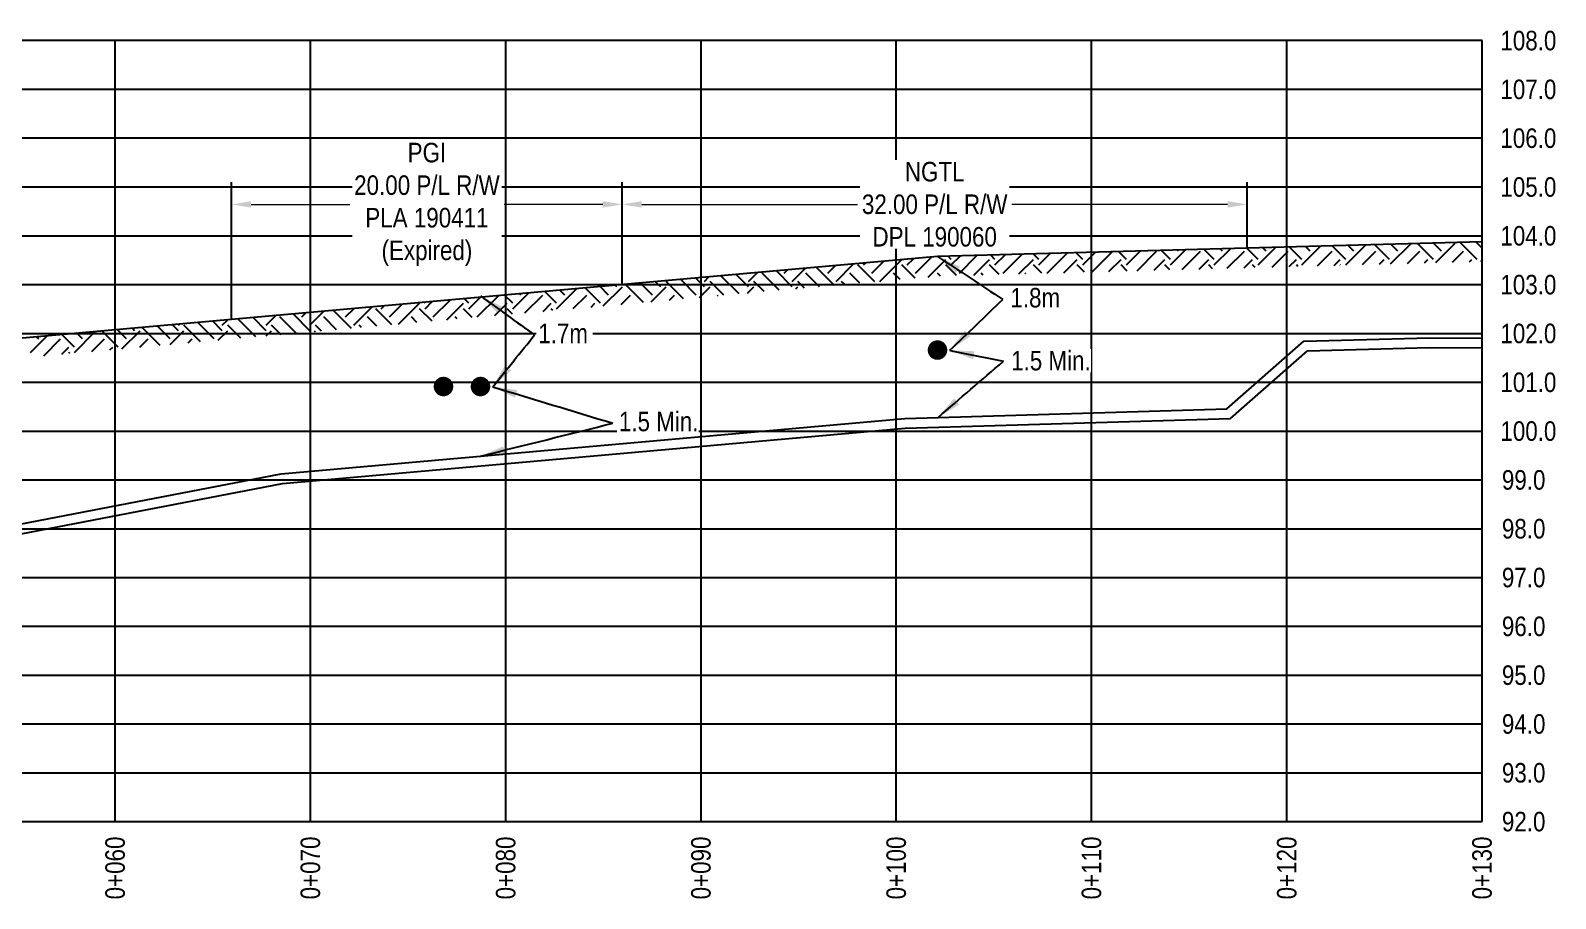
# Model space of a CAD drawing. Extents: x 413456 to 426437, y 6044251 to 6059667.
# Drawn here: x 415582 to 416363, y 6044428 to 6044872 of the extents above; entities that cross this region are included whole.
import ezdxf
from ezdxf.enums import TextEntityAlignment as Align

# ---------------------------------------------------------------- set-up
doc = ezdxf.new("R2010")
doc.units = 0
doc.header["$LTSCALE"] = 5
doc.header["$PDSIZE"] = 0.5
doc.linetypes.add('foc-TOPO', pattern=[1, 0.2, -0.8])
doc.layers.get('Defpoints').update_dxf_attribs({"color": 9})
doc.layers.add('F-RW-T', color=190, linetype='Continuous', lineweight=9)
for name, color, linetype in [('L-BD', 7, 'Continuous'), ('L-MON', 1, 'Continuous'), ('P-CROSSINGS-GRID', 8, 'Continuous'), ('P-CROSSINGS-GROUND', 48, 'foc-TOPO'), ('P-CROSSINGS-LINE', 3, 'Continuous'), ('P-PROPOSED', 10, 'Continuous'), ('S-T7', 7, 'Continuous')]:
    doc.layers.add(name, color=color, linetype=linetype)
doc.styles.add('80', font='ARIALN.TTF', dxfattribs={"height": 10})
doc.styles.add('80CG', font='ARIALN.TTF', dxfattribs={"height": 10})
doc.dimstyles.new('COMPASS', dxfattribs={"dimscale": 5, "dimtxt": 10, "dimasz": 2.5, "dimexe": 0.2, "dimexo": 0.0625, "dimgap": 0.5, "dimtad": 0, "dimtih": 1, "dimtoh": 1, "dimzin": 0, "dimdsep": 46, "dimtxsty": '80', "dimcen": 0.1, "dimse1": 1, "dimse2": 1, "dimclrd": 256, "dimclrt": 256, "dimaunit": 1, "dimadec": 4, "dimazin": 0, "dimtfac": 0.06, "dimtofl": 0, "dimtmove": 0, "dimatfit": 1, "dimfxl": 0.2, "dimtolj": 1, "dimtzin": 0, "dimlwd": -1, "dimarcsym": 0})
doc.dimstyles.new('Compass 5 000', dxfattribs={"dimscale": 5, "dimtxt": 9, "dimasz": 2, "dimexe": 0.2, "dimexo": 0.0625, "dimgap": 0.5, "dimtad": 0, "dimtih": 1, "dimtoh": 1, "dimzin": 0, "dimdsep": 46, "dimtxsty": '80CG', "dimcen": 0.1, "dimse1": 1, "dimse2": 1, "dimclrd": 256, "dimclrt": 256, "dimaunit": 1, "dimadec": 4, "dimazin": 0, "dimtfac": 0.06, "dimtofl": 0, "dimtmove": 0, "dimatfit": 1, "dimfxl": 0.2, "dimtolj": 1, "dimtzin": 0, "dimlwd": -1, "dimarcsym": 0})

# ---------------------------------------------------------------- blocks, each defined once
blk = doc.blocks.new('*D271')
at = {"layer": 'Defpoints', "color": 0, "transparency": 16777216}
for p in [(415885.03, 6044783.18), (415685.11, 6044768.07), (415885.03, 6044768.07)]:
    blk.add_point(p, dxfattribs=at)
at = {"layer": 'F-RW-T', "transparency": 16777216}
for p, q in [((415695.11, 6044783.18), (415745.53, 6044783.18)), ((415875.03, 6044783.18), (415824.61, 6044783.18))]:
    blk.add_line(p, q, dxfattribs=at)
for points in [[(415695.11, 6044784.84), (415695.11, 6044781.51), (415685.11, 6044783.18)], [(415875.03, 6044784.84), (415875.03, 6044781.51), (415885.03, 6044783.18)]]:
    blk.add_solid(points, dxfattribs=at)
at = {"layer": 'F-RW-T', "transparency": 16777216, "insert": (415785.07, 6044783.18), "char_height": 10, "attachment_point": 5, "style": '80CG', "bg_fill": 3, "box_fill_scale": 1.1, "bg_fill_color": 256, "bg_fill_true_color": 13158600, "bg_fill_transparency": 0}
blk.add_mtext('\\A1;PGI\\P20.00 P/L R/W\\PPLA 190411\\P(Expired)', dxfattribs=at)
blk = doc.blocks.new('*D273')
at = {"layer": 'Defpoints', "color": 0, "transparency": 16777216}
for p in [(415885.03, 6044777.65), (416204.89, 6044783.18), (416204.89, 6044777.65)]:
    blk.add_point(p, dxfattribs=at)
at = {"layer": 'F-RW-T', "transparency": 16777216}
for p, q in [((415895.03, 6044783.18), (416005.49, 6044783.18)), ((416194.89, 6044783.18), (416084.42, 6044783.18))]:
    blk.add_line(p, q, dxfattribs=at)
for points in [[(415895.03, 6044784.84), (415895.03, 6044781.51), (415885.03, 6044783.18)], [(416194.89, 6044784.84), (416194.89, 6044781.51), (416204.89, 6044783.18)]]:
    blk.add_solid(points, dxfattribs=at)
at = {"layer": 'F-RW-T', "transparency": 16777216, "insert": (416044.96, 6044783.18), "char_height": 10, "attachment_point": 5, "style": '80CG', "bg_fill": 3, "box_fill_scale": 1.1, "bg_fill_color": 256, "bg_fill_true_color": 13158600, "bg_fill_transparency": 0}
blk.add_mtext('\\A1;NGTL\\P32.00 P/L R/W\\PDPL 190060', dxfattribs=at)
blk = doc.blocks.new('PLIA')
at = {"color": 255, "const_width": 1}
blk.add_lwpolyline([(-0.5, 0, 1), (0.5, 0, 1)], format="xyb", close=True, dxfattribs=at)
blk = doc.blocks.new('PLIAA')
blk.add_blockref('PLIA', (0, 0))
blk = doc.blocks.new('PLIB')
at = {"color": 1}
blk.add_circle((0, 0), 0.8, dxfattribs=at)
blk = doc.blocks.new('PLIBB')
blk.add_blockref('PLIB', (0, 0))
blk = doc.blocks.new('PLICC')
for name in ['PLIAA', 'PLIBB']:
    blk.add_blockref(name, (0, 0))
blk = doc.blocks.new('SYM_I_PL')
blk.add_blockref('PLICC', (0, 0))

msp = doc.modelspace()

# ---------------------------------------------------------------- linework, layer by layer
at = {"layer": 'L-BD', "flags": 128}
for points in [[(415685.114, 6044724.342), (415685.114, 6044794.498)], [(415885.027, 6044742.146), (415885.027, 6044794.498)], [(416204.887, 6044760.741), (416204.887, 6044794.498)]]:
    msp.add_lwpolyline(points, dxfattribs=at)
at = {"layer": 'P-CROSSINGS-GRID', "color": 8}
for p, q in [((416325.17, 6044867.038), (414326.224, 6044867.038)), ((415625.539, 6044467.249), (415625.539, 6044867.038)), ((415725.486, 6044467.249), (415725.486, 6044867.038)), ((415825.433, 6044467.249), (415825.433, 6044867.038)), ((415925.381, 6044467.249), (415925.381, 6044867.038)), ((416025.328, 6044467.249), (416025.328, 6044867.038)), ((416125.275, 6044467.249), (416125.275, 6044867.038)), ((416225.223, 6044467.249), (416225.223, 6044867.038)), ((416325.17, 6044467.249), (416325.17, 6044867.038)), ((416325.17, 6044842.051), (414326.224, 6044842.051)), ((416325.17, 6044817.064), (414326.224, 6044817.064)), ((414326.224, 6044792.078), (416325.17, 6044792.078)), ((414326.224, 6044767.091), (416325.17, 6044767.091)), ((414326.224, 6044742.104), (416325.17, 6044742.104)), ((414326.224, 6044717.117), (416325.17, 6044717.117)), ((414326.224, 6044692.13), (416325.17, 6044692.13)), ((414326.224, 6044667.143), (416325.17, 6044667.143)), ((414326.224, 6044642.157), (416325.17, 6044642.157)), ((414326.224, 6044617.17), (416325.17, 6044617.17)), ((414326.224, 6044592.183), (416325.17, 6044592.183)), ((414326.224, 6044567.196), (416325.17, 6044567.196)), ((414326.224, 6044542.209), (416325.17, 6044542.209)), ((414326.224, 6044517.222), (416325.17, 6044517.222)), ((414326.224, 6044492.236), (416325.17, 6044492.236)), ((414326.224, 6044467.249), (416325.17, 6044467.249))]:
    msp.add_line(p, q, dxfattribs=at)
at = {"layer": 'P-CROSSINGS-GROUND', "linetype": 'Continuous'}
for p, q in [((416255.334, 6044752.19), (416265.53, 6044762.385)), ((416259.542, 6044759.202), (416256.601, 6044762.143)), ((416277.773, 6044754.995), (416270.255, 6044762.514)), ((416278.316, 6044752.733), (416288.594, 6044763.011)), ((416281.98, 6044759.202), (416278.447, 6044762.736)), ((416300.212, 6044754.995), (416292.101, 6044763.106)), ((416304.419, 6044759.202), (416300.293, 6044763.328)), ((416301.38, 6044753.358), (416311.431, 6044763.409)), ((416308.627, 6044763.409), (416308.486, 6044763.55)), ((416322.651, 6044754.995), (416313.947, 6044763.698)), ((416325.257, 6044760.803), (416322.14, 6044763.92)), ((416016.931, 6044743.784), (416027.947, 6044754.8)), ((416030.946, 6044754.995), (416030.879, 6044755.062)), ((416030.946, 6044752.19), (416034.105, 6044755.349)), ((416035.154, 6044747.983), (416043.342, 6044756.172)), ((416041.563, 6044745.978), (416050.58, 6044754.995)), ((416053.385, 6044754.995), (416051.791, 6044756.589)), ((416053.385, 6044752.19), (416057.952, 6044756.756)), ((416057.592, 6044747.983), (416066.601, 6044756.991)), ((416064.972, 6044746.947), (416073.019, 6044754.995)), ((416075.824, 6044754.995), (416073.637, 6044757.182)), ((416075.824, 6044752.19), (416081.016, 6044757.382)), ((416080.031, 6044747.983), (416089.665, 6044757.616)), ((416088.036, 6044747.573), (416095.458, 6044754.995)), ((416098.263, 6044754.995), (416095.483, 6044757.774)), ((416098.263, 6044752.19), (416104.08, 6044758.007)), ((416102.47, 6044747.983), (416112.729, 6044758.242)), ((416111.1, 6044748.198), (416117.897, 6044754.995)), ((416120.702, 6044754.995), (416117.33, 6044758.367)), ((416120.702, 6044752.19), (416127.144, 6044758.633)), ((416125.515, 6044748.589), (416135.793, 6044758.867)), ((416134.164, 6044748.824), (416140.335, 6044754.995)), ((416143.14, 6044754.995), (416139.176, 6044758.959)), ((416143.14, 6044752.19), (416150.209, 6044759.258)), ((416148.58, 6044749.215), (416158.567, 6044759.202)), ((416157.229, 6044749.449), (416162.774, 6044754.995)), ((416165.579, 6044754.995), (416161.023, 6044759.551)), ((416165.579, 6044752.19), (416173.273, 6044759.884)), ((416169.786, 6044759.202), (416169.215, 6044759.774)), ((416171.644, 6044749.84), (416181.006, 6044759.202)), ((416180.293, 6044750.075), (416185.213, 6044754.995)), ((416188.018, 6044754.995), (416182.869, 6044760.144)), ((416188.018, 6044752.19), (416196.337, 6044760.509)), ((416192.225, 6044759.202), (416191.061, 6044760.366)), ((416194.708, 6044750.466), (416203.445, 6044759.202)), ((416203.357, 6044750.7), (416207.652, 6044754.995)), ((416210.457, 6044754.995), (416204.715, 6044760.736)), ((416210.457, 6044752.19), (416219.401, 6044761.135)), ((416214.664, 6044759.202), (416212.908, 6044760.958)), ((416217.772, 6044751.091), (416225.883, 6044759.202)), ((416226.422, 6044751.326), (416230.091, 6044754.995)), ((416232.896, 6044754.995), (416226.562, 6044761.329)), ((416232.896, 6044752.19), (416242.466, 6044761.76)), ((416237.103, 6044759.202), (416234.754, 6044761.551)), ((416240.837, 6044751.716), (416248.322, 6044759.202)), ((416255.334, 6044754.995), (416248.408, 6044761.921)), ((416249.486, 6044751.951), (416252.53, 6044754.995)), ((416263.901, 6044752.342), (416270.761, 6044759.202)), ((416272.55, 6044752.576), (416274.968, 6044754.995)), ((416286.965, 6044752.967), (416293.2, 6044759.202)), ((416295.614, 6044753.202), (416297.407, 6044754.995)), ((416310.029, 6044753.593), (416315.639, 6044759.202)), ((416318.679, 6044753.827), (416319.846, 6044754.995)), ((416324.445, 6044753.984), (416325.415, 6044754.955)), ((415944.801, 6044737.36), (415935.587, 6044746.575)), ((415949.606, 6044740.971), (415943.313, 6044747.263)), ((415949.606, 6044743.775), (415954.049, 6044748.219)), ((415965.405, 6044739.195), (415956.618, 6044747.983)), ((415972.044, 6044740.971), (415963.917, 6044749.098)), ((415967.837, 6044747.983), (415969.445, 6044749.59)), ((415972.044, 6044743.775), (415978.682, 6044750.413)), ((415986.009, 6044741.03), (415979.057, 6044747.983)), ((415993.735, 6044741.718), (415984.521, 6044750.933)), ((415990.276, 6044747.983), (415994.077, 6044751.784)), ((415994.483, 6044743.775), (416003.315, 6044752.607)), ((416006.613, 6044742.865), (416001.495, 6044747.983)), ((416014.339, 6044743.553), (416005.703, 6044752.19)), ((416008.507, 6044752.19), (416009.473, 6044753.155)), ((416012.715, 6044747.983), (416018.71, 6044753.978)), ((416027.217, 6044744.7), (416023.934, 6044747.983)), ((416034.943, 6044745.388), (416028.141, 6044752.19)), ((416047.872, 6044746.484), (416046.373, 6044747.983)), ((416056.064, 6044746.706), (416050.58, 6044752.19)), ((416069.718, 6044747.076), (416068.812, 6044747.983)), ((416077.911, 6044747.298), (416073.019, 6044752.19)), ((416091.565, 6044747.669), (416091.251, 6044747.983)), ((416099.757, 6044747.891), (416095.458, 6044752.19)), ((416121.603, 6044748.483), (416117.897, 6044752.19)), ((416143.45, 6044749.076), (416140.335, 6044752.19)), ((416165.296, 6044749.668), (416162.774, 6044752.19)), ((416187.143, 6044750.26), (416185.213, 6044752.19)), ((416208.989, 6044750.853), (416207.652, 6044752.19)), ((416230.835, 6044751.445), (416230.091, 6044752.19)), ((416252.682, 6044752.038), (416252.53, 6044752.19)), ((415851.436, 6044732.556), (415845.445, 6044738.547)), ((415851.436, 6044729.751), (415861.677, 6044739.993)), ((415855.643, 6044736.763), (415853.171, 6044739.235)), ((415873.875, 6044732.556), (415866.049, 6044740.382)), ((415878.082, 6044736.763), (415873.775, 6044741.07)), ((415875.294, 6044731.17), (415885.094, 6044740.971)), ((415882.289, 6044740.971), (415881.502, 6044741.758)), ((415895.867, 6044733.002), (415886.652, 6044742.217)), ((415900.521, 6044736.763), (415894.379, 6044742.905)), ((415899.926, 6044733.364), (415907.533, 6044740.971)), ((415904.728, 6044740.971), (415902.105, 6044743.593)), ((415904.728, 6044743.775), (415904.784, 6044743.832)), ((415916.471, 6044734.837), (415907.533, 6044743.775)), ((415922.959, 6044736.763), (415914.983, 6044744.74)), ((415927.167, 6044740.971), (415922.709, 6044745.428)), ((415924.559, 6044735.558), (415929.972, 6044740.971)), ((415927.167, 6044743.775), (415929.417, 6044746.025)), ((415937.075, 6044736.672), (415929.972, 6044743.775)), ((415949.191, 6044737.751), (415952.41, 6044740.971)), ((415957.679, 6044738.507), (415952.41, 6044743.775)), ((415973.824, 6044739.945), (415974.849, 6044740.971)), ((415978.282, 6044740.342), (415974.849, 6044743.775)), ((415998.886, 6044742.177), (415997.288, 6044743.775)), ((415761.681, 6044729.751), (415763.147, 6044731.218)), ((415765.888, 6044725.544), (415772.384, 6044732.04)), ((415770.605, 6044721.847), (415781.314, 6044732.556)), ((415784.119, 6044732.556), (415783.633, 6044733.042)), ((415784.119, 6044729.751), (415787.78, 6044733.411)), ((415788.327, 6044725.544), (415797.017, 6044734.234)), ((415795.238, 6044724.04), (415803.753, 6044732.556)), ((415806.558, 6044732.556), (415804.237, 6044734.877)), ((415806.558, 6044729.751), (415812.412, 6044735.605)), ((415810.765, 6044725.544), (415821.649, 6044736.428)), ((415819.87, 6044726.234), (415826.192, 6044732.556)), ((415828.997, 6044732.556), (415824.841, 6044736.712)), ((415828.997, 6044729.751), (415837.045, 6044737.799)), ((415833.204, 6044736.763), (415832.567, 6044737.4)), ((415835.266, 6044727.605), (415844.424, 6044736.763)), ((415844.503, 6044728.428), (415848.631, 6044732.556)), ((415859.898, 6044729.799), (415866.862, 6044736.763)), ((415869.135, 6044730.622), (415871.07, 6044732.556)), ((415884.531, 6044731.993), (415889.301, 6044736.763)), ((415909.163, 6044734.186), (415911.74, 6044736.763)), ((415933.796, 6044736.38), (415934.179, 6044736.763)), ((415680.34, 6044718.532), (415675.463, 6044723.409)), ((415680.34, 6044721.337), (415683.091, 6044724.088)), ((415697.555, 6044715.341), (415688.34, 6044724.555)), ((415702.779, 6044718.532), (415696.067, 6044725.243)), ((415702.779, 6044721.337), (415707.724, 6044726.282)), ((415718.159, 6044717.176), (415709.791, 6044725.544)), ((415725.217, 6044718.532), (415716.671, 6044727.078)), ((415721.01, 6044725.544), (415723.119, 6044727.653)), ((415725.217, 6044721.337), (415732.356, 6044728.475)), ((415738.763, 6044719.011), (415732.23, 6044725.544)), ((415746.489, 6044719.699), (415737.275, 6044728.913)), ((415743.449, 6044725.544), (415747.752, 6044729.846)), ((415747.656, 6044721.337), (415756.989, 6044730.669)), ((415759.367, 6044720.846), (415754.668, 6044725.544)), ((415767.093, 6044721.534), (415758.876, 6044729.751)), ((415779.97, 6044722.681), (415777.107, 6044725.544)), ((415787.697, 6044723.369), (415781.314, 6044729.751)), ((415800.574, 6044724.516), (415799.546, 6044725.544)), ((415808.301, 6044725.204), (415803.753, 6044729.751)), ((415828.905, 6044727.039), (415826.192, 6044729.751)), ((415849.508, 6044728.874), (415848.631, 6044729.751)), ((415582.17, 6044707.312), (415590.719, 6044715.861)), ((415586.377, 6044714.324), (415585.321, 6044715.381)), ((415604.609, 6044710.117), (415598.199, 6044716.527)), ((415604.609, 6044707.312), (415615.352, 6044718.055)), ((415608.816, 6044714.324), (415605.925, 6044717.216)), ((415627.048, 6044710.117), (415618.802, 6044718.362)), ((415631.255, 6044714.324), (415626.529, 6044719.05)), ((415628.968, 6044709.233), (415638.267, 6044718.532)), ((415635.462, 6044718.532), (415634.255, 6044719.739)), ((415648.621, 6044710.983), (415639.406, 6044720.197)), ((415653.694, 6044714.324), (415647.133, 6044720.885)), ((415653.6, 6044711.426), (415660.706, 6044718.532)), ((415657.901, 6044718.532), (415654.859, 6044721.574)), ((415657.901, 6044721.337), (415658.459, 6044721.894)), ((415669.225, 6044712.818), (415660.706, 6044721.337)), ((415676.133, 6044714.324), (415667.737, 6044722.72)), ((415678.233, 6044713.62), (415683.145, 6044718.532)), ((415689.829, 6044714.653), (415683.145, 6044721.337)), ((415702.866, 6044715.814), (415705.583, 6044718.532)), ((415710.432, 6044716.488), (415705.583, 6044721.337)), ((415727.498, 6044718.008), (415728.022, 6044718.532)), ((415731.036, 6044718.323), (415728.022, 6044721.337)), ((415751.64, 6044720.158), (415750.461, 6044721.337)), ((415588.94, 6044705.668), (415597.597, 6044714.324)), ((415598.177, 6044706.49), (415601.804, 6044710.117)), ((415602.262, 6044706.854), (415601.804, 6044707.312)), ((415613.572, 6044707.861), (415620.035, 6044714.324)), ((415622.81, 6044708.684), (415624.243, 6044710.117)), ((415638.205, 6044710.055), (415642.474, 6044714.324)), ((415662.838, 6044712.249), (415664.913, 6044714.324))]:
    msp.add_line(p, q, dxfattribs=at)
at = {"layer": 'P-CROSSINGS-LINE'}
for p, q in [((416325.17, 6044764.003), (416046.389, 6044756.443)), ((416046.389, 6044756.443), (415434.155, 6044701.918))]:
    msp.add_line(p, q, dxfattribs=at)
at = {"layer": 'P-PROPOSED', "flags": 128}
for points in [[(414326.224, 6044555.848), (414633.335, 6044559.859), (415419.791, 6044589.362), (415710.515, 6044645.241), (416029.617, 6044673.66), (416194.432, 6044678.461), (416233.822, 6044713.241), (416298.212, 6044714.91), (416325.17, 6044714.725)], [(414326.289, 6044550.85), (414633.462, 6044554.863), (415420.359, 6044584.382), (415711.21, 6044640.285), (416029.912, 6044668.669), (416196.385, 6044673.518), (416235.768, 6044708.292), (416298.26, 6044709.912), (416325.136, 6044709.727)]]:
    msp.add_lwpolyline(points, dxfattribs=at)

# ---------------------------------------------------------------- block references
at = {"layer": 'L-MON', "xscale": 4.997366099999905, "yscale": 4.997366099999905, "zscale": 4.997366099999905}
for p in [(416046.389, 6044708.6), (415793.547, 6044689.932), (415812.491, 6044689.932)]:
    msp.add_blockref('SYM_I_PL', p, dxfattribs=at)

# ---------------------------------------------------------------- texts
at = {"style": '80'}
for s, p in [('0+060', (415625.452, 6044459.585)), ('0+070', (415725.399, 6044459.585)), ('0+080', (415825.346, 6044459.585)), ('0+090', (415925.294, 6044459.585)), ('0+100', (416025.241, 6044459.585)), ('0+110', (416125.188, 6044459.585)), ('0+120', (416225.136, 6044459.585)), ('0+130', (416325.083, 6044459.585))]:
    msp.add_text(s, height=9.9947, rotation=90, dxfattribs=at).set_placement(p, align=Align.MIDDLE_RIGHT)
at = {"layer": 'S-T7', "style": '80'}
for s, p in [('108.0', (416363.158, 6044867.038)), ('107.0', (416363.158, 6044842.051)), ('106.0', (416363.158, 6044817.064)), ('105.0', (416363.158, 6044792.078)), ('104.0', (416363.158, 6044767.091)), ('103.0', (416363.158, 6044742.104)), ('102.0', (416363.158, 6044717.117)), ('101.0', (416363.158, 6044692.13)), ('100.0', (416363.158, 6044667.143)), ('99.0', (416357.561, 6044642.157)), ('98.0', (416357.561, 6044617.17)), ('97.0', (416357.561, 6044592.183)), ('96.0', (416357.561, 6044567.196)), ('95.0', (416357.561, 6044542.209)), ('94.0', (416357.561, 6044517.222)), ('93.0', (416357.561, 6044492.236)), ('92.0', (416357.561, 6044467.249))]:
    msp.add_text(s, height=9.9947, dxfattribs=at).set_placement(p, align=Align.MIDDLE_RIGHT)

# ---------------------------------------------------------------- leaders
at = {"path_type": 1}
msp.add_leader([(415818.8, 6044689.811), (415840.159, 6044716.321)], dimstyle='COMPASS', override={"dimgap": 0.5, "dimtad": 0}, dxfattribs=at)

# ---------------------------------------------------------------- next in the draw order: texts
at = {"char_height": 9.99473, "width": 39.85389, "attachment_point": 1, "style": '80', "bg_fill": 3, "box_fill_scale": 1.1, "bg_fill_color": 256, "bg_fill_transparency": 0}
for insert in [(416084.097, 6044708.205), (415883.327, 6044677.047)]:
    msp.add_mtext('\\pxql;1.5 Min.', dxfattribs=dict(at, insert=insert))

# ---------------------------------------------------------------- next in the draw order: dimensions: what is measured, and where the dimension line sits
at = {"layer": 'F-RW-T', "color": 6}
dim = msp.add_linear_dim(base=(415885.027, 6044783.176), p1=(415685.114, 6044768.071), p2=(415885.027, 6044768.071), angle=0, text='PGI\\P20.00 P/L R/W\\PPLA 190411\\P(Expired)', dimstyle='Compass 5 000', override={"dimtfill": 1}, dxfattribs=at)
dim.commit()
dim.dimension.update_dxf_attribs({"geometry": '*D271', "text_midpoint": (415785.07, 6044783.176), "dimtype": 161})

# ---------------------------------------------------------------- next in the draw order: dimensions: what is measured, and where the dimension line sits
dim = msp.add_linear_dim(base=(416204.887, 6044783.176), p1=(415885.027, 6044777.653), p2=(416204.887, 6044777.653), angle=0, text='NGTL\\P32.00 P/L R/W\\PDPL 190060', dimstyle='Compass 5 000', override={"dimtfill": 1}, dxfattribs=at)
dim.commit()
dim.dimension.update_dxf_attribs({"geometry": '*D273', "text_midpoint": (416044.957, 6044783.176), "dimtype": 161})

# ---------------------------------------------------------------- next in the draw order: leaders
at = {"path_type": 1}
for points in [[(415812.491, 6044736.283), (415840.159, 6044716.321)], [(416052.702, 6044708.479), (416080.162, 6044702.87)], [(416046.741, 6044674.159), (416080.162, 6044702.87)], [(415818.8, 6044689.811), (415880.232, 6044671.137)], [(415812.491, 6044654.323), (415880.232, 6044671.137)]]:
    msp.add_leader(points, dimstyle='COMPASS', override={"dimgap": 0.5, "dimtad": 0}, dxfattribs=at)

# ---------------------------------------------------------------- next in the draw order: texts
at = {"insert": (416083.716, 6044740.41), "char_height": 9.9947, "width": 39.85389, "attachment_point": 1, "style": '80'}
msp.add_mtext('\\pxql;1.8m', dxfattribs=at)
at = {"insert": (415842.041, 6044722.107), "char_height": 9.9947, "width": 26.85405, "attachment_point": 1, "style": '80', "bg_fill": 3, "box_fill_scale": 1.1, "bg_fill_color": 256, "bg_fill_transparency": 0}
msp.add_mtext('\\pxql;1.7m', dxfattribs=at)

# ---------------------------------------------------------------- next in the draw order: leaders
at = {"path_type": 1}
for points in [[(416046.389, 6044756.443), (416079.889, 6044734.556)], [(416052.702, 6044708.479), (416079.889, 6044734.556)]]:
    msp.add_leader(points, dimstyle='COMPASS', override={"dimgap": 0.5, "dimtad": 0}, dxfattribs=at)

doc.saveas('drawing.dxf')
